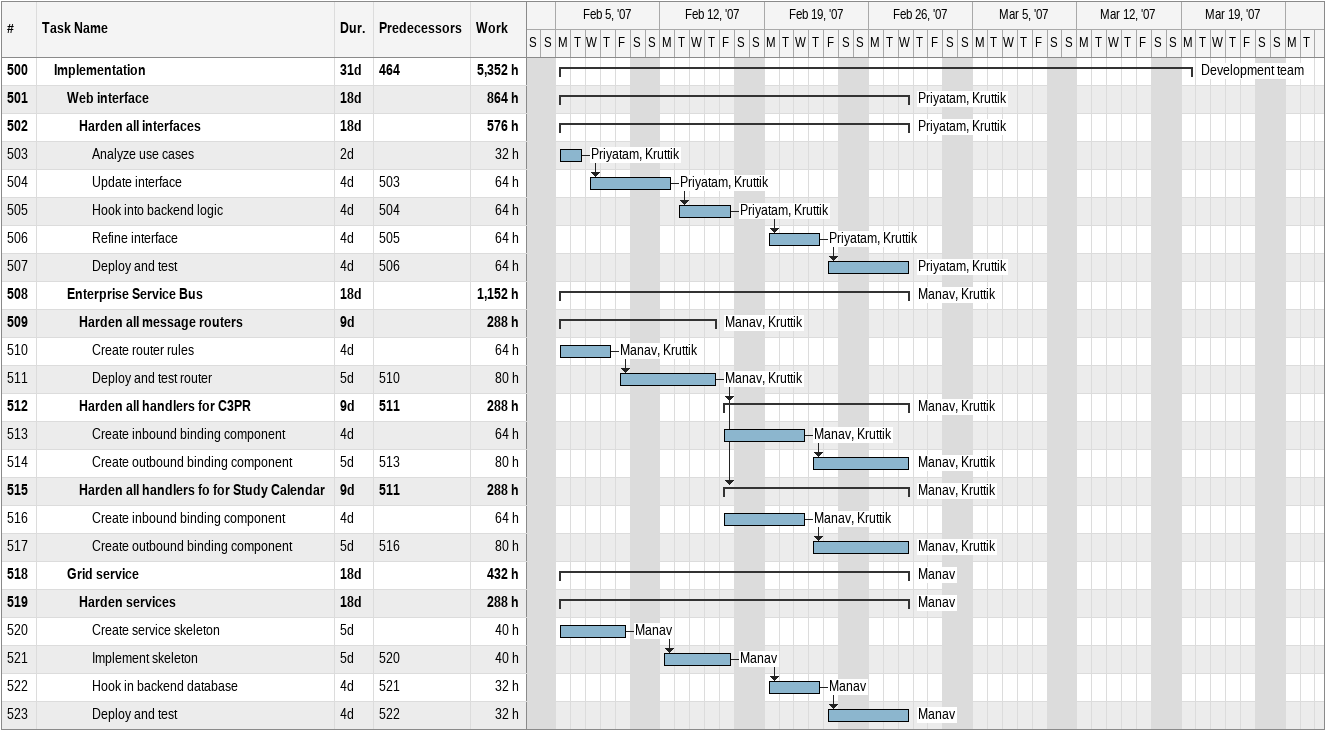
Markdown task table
| ID | Level | Task | Duration | Start | Finish | Predecessors | Resources | Work (h) |
|---|---|---|---|---|---|---|---|---|
| 500 | 2 | **Implementation** | 31d | 2007-02-05 | 2007-03-19 | 464 | Development team | 5352 |
| 501 | 3 | **Web interface** | 18d | 2007-02-05 | 2007-02-28 |  | Priyatam, Kruttik | 864 |
| 502 | 4 | **Harden all interfaces** | 18d | 2007-02-05 | 2007-02-28 |  | Priyatam, Kruttik | 576 |
| 503 | 5 | Analyze use cases | 2d | 2007-02-05 | 2007-02-06 |  | Priyatam, Kruttik | 32 |
| 504 | 5 | Update interface | 4d | 2007-02-07 | 2007-02-12 | 503 | Priyatam, Kruttik | 64 |
| 505 | 5 | Hook into backend logic | 4d | 2007-02-13 | 2007-02-16 | 504 | Priyatam, Kruttik | 64 |
| 506 | 5 | Refine interface | 4d | 2007-02-19 | 2007-02-22 | 505 | Priyatam, Kruttik | 64 |
| 507 | 5 | Deploy and test | 4d | 2007-02-23 | 2007-02-28 | 506 | Priyatam, Kruttik | 64 |
| 508 | 3 | **Enterprise Service Bus** | 18d | 2007-02-05 | 2007-02-28 |  | Manav, Kruttik | 1152 |
| 509 | 4 | **Harden all message routers** | 9d | 2007-02-05 | 2007-02-15 |  | Manav, Kruttik | 288 |
| 510 | 5 | Create router rules | 4d | 2007-02-05 | 2007-02-08 |  | Manav, Kruttik | 64 |
| 511 | 5 | Deploy and test router | 5d | 2007-02-09 | 2007-02-15 | 510 | Manav, Kruttik | 80 |
| 512 | 4 | **Harden all handlers for C3PR** | 9d | 2007-02-16 | 2007-02-28 | 511 | Manav, Kruttik | 288 |
| 513 | 5 | Create inbound binding component | 4d | 2007-02-16 | 2007-02-21 |  | Manav, Kruttik | 64 |
| 514 | 5 | Create outbound binding component | 5d | 2007-02-22 | 2007-02-28 | 513 | Manav, Kruttik | 80 |
| 515 | 4 | **Harden all handlers fo for Study Calendar** | 9d | 2007-02-16 | 2007-02-28 | 511 | Manav, Kruttik | 288 |
| 516 | 5 | Create inbound binding component | 4d | 2007-02-16 | 2007-02-21 |  | Manav, Kruttik | 64 |
| 517 | 5 | Create outbound binding component | 5d | 2007-02-22 | 2007-02-28 | 516 | Manav, Kruttik | 80 |
| 518 | 3 | **Grid service** | 18d | 2007-02-05 | 2007-02-28 |  | Manav | 432 |
| 519 | 4 | **Harden services** | 18d | 2007-02-05 | 2007-02-28 |  | Manav | 288 |
| 520 | 5 | Create service skeleton | 5d | 2007-02-05 | 2007-02-09 |  | Manav | 40 |
| 521 | 5 | Implement skeleton | 5d | 2007-02-12 | 2007-02-16 | 520 | Manav | 40 |
| 522 | 5 | Hook in backend database | 4d | 2007-02-19 | 2007-02-22 | 521 | Manav | 32 |
| 523 | 5 | Deploy and test | 4d | 2007-02-23 | 2007-02-28 | 522 | Manav | 32 |
